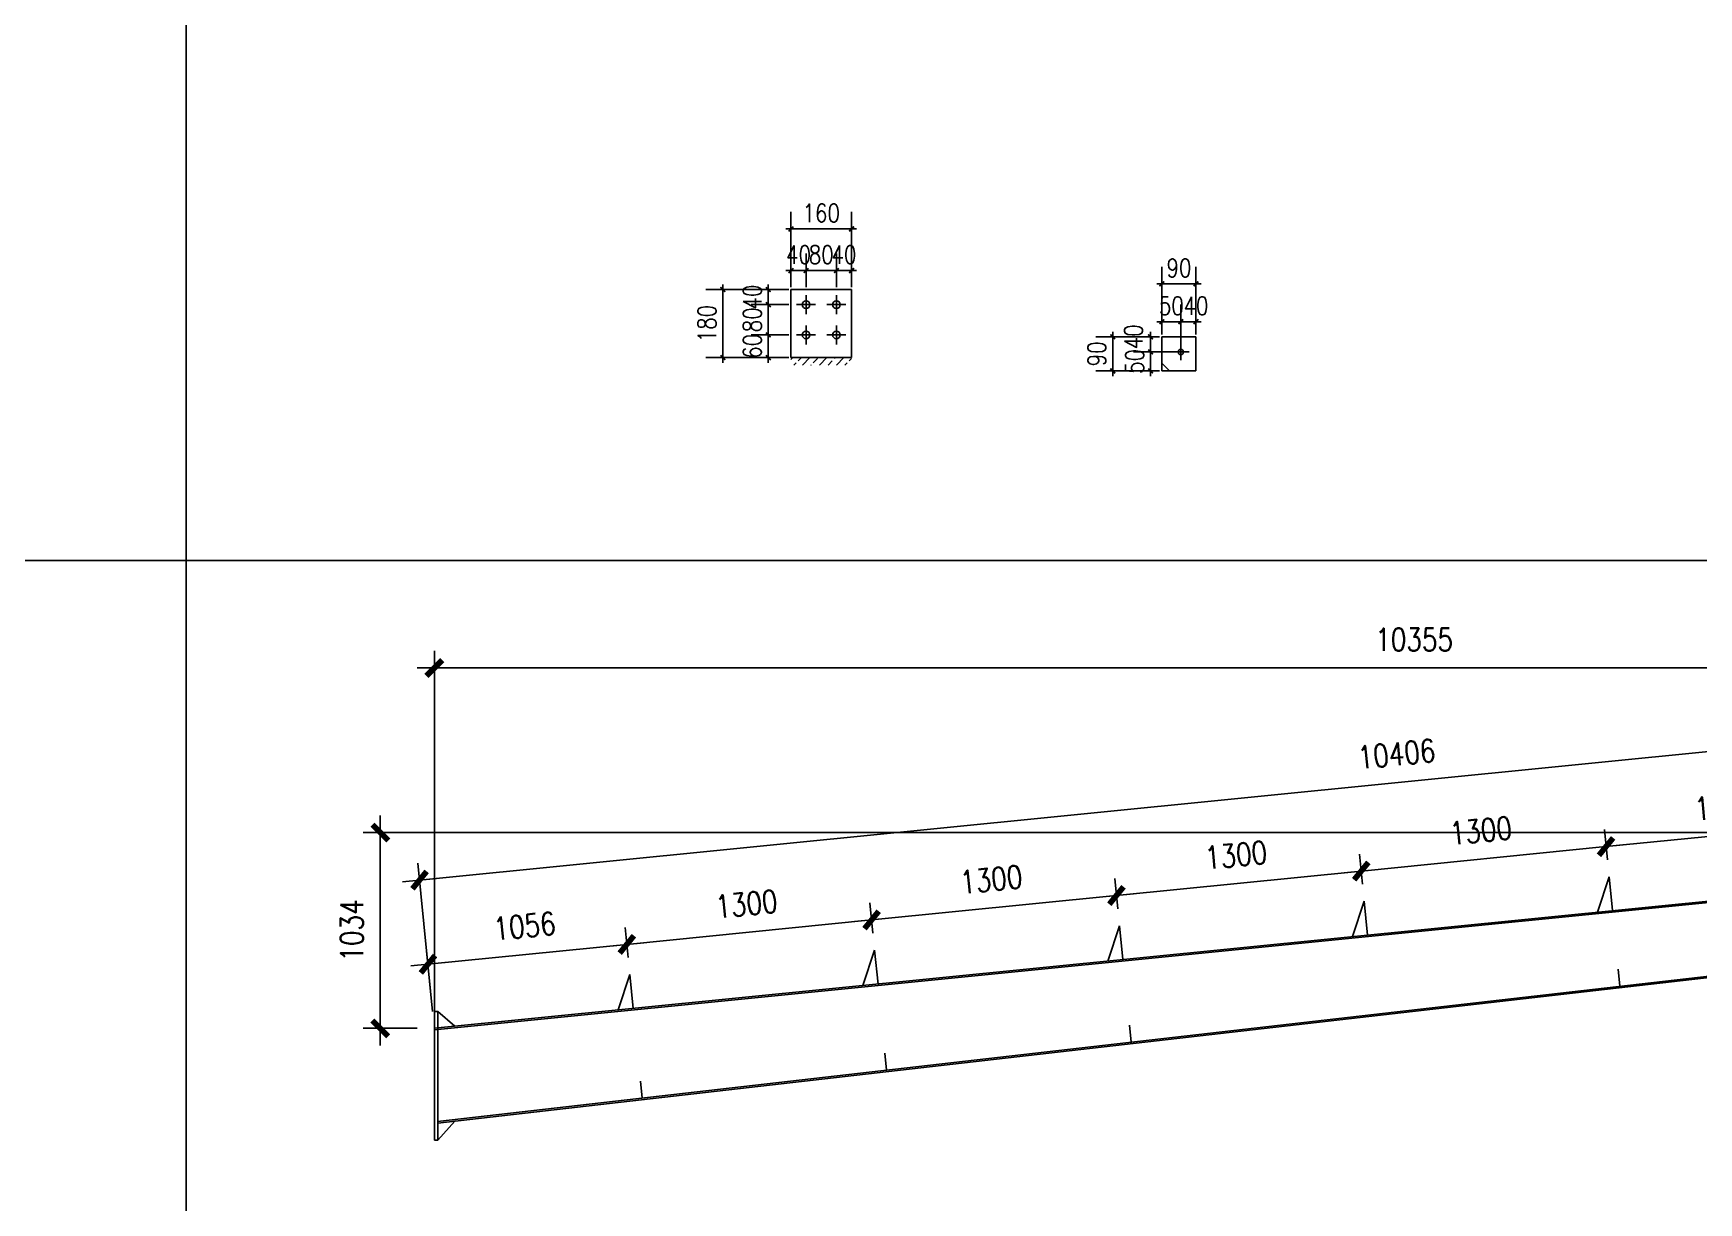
# Model space of a CAD drawing. Header units: millimetres. Extents: x 2287919 to 2522484, y -1845182 to -1736911.
# Drawn here: x 2450396 to 2459196, y -1828906 to -1822726 of the extents above; entities that cross this region are included whole.
import ezdxf

# ---------------------------------------------------------------- set-up
doc = ezdxf.new("R2010")
doc.units = ezdxf.units.MM
doc.header["$LTSCALE"] = 1000
doc.header["$PDMODE"] = 34
doc.styles.add('DIM_FONT', font='simplex.shx', dxfattribs={"width": 0.8, "bigfont": 'hztxt.shx'})
doc.dimstyles.new('WGH(1)', dxfattribs={"dimscale": 1.2, "dimtxt": 100, "dimasz": 0.5, "dimexe": 75, "dimexo": 75, "dimgap": 75, "dimtad": 1, "dimdec": 0, "dimzin": 0, "dimdsep": 46, "dimtxsty": 'DIM_FONT', "dimblk1": '_DIMX', "dimblk2": '_DIMX', "dimsah": 1, "dimcen": 0.09, "dimclrd": 3, "dimclre": 3, "dimclrt": 7, "dimadec": 0, "dimazin": 0, "dimtfac": 1, "dimtdec": 0, "dimtix": 1, "dimtmove": 2, "dimatfit": 3, "dimldrblk": '_DIMX', "dimfxl": 1, "dimtolj": 1, "dimtzin": 0, "dimarcsym": 0})

# ---------------------------------------------------------------- blocks, each defined once
blk = doc.blocks.new('_DIMX')
blk.add_line((-150, 0), (150, 0))
at = {"const_width": 50}
blk.add_lwpolyline([(-70, -70), (70, 70)], dxfattribs=at)
blk = doc.blocks.new('*D1074')
at = {"color": 3, "lineweight": -2}
for p, q in [((2454388, -1824320), (2454190, -1824320)), ((2454280, -1824319.82), (2454280, -1824319.64)), ((2454280, -1824440), (2454280, -1824320)), ((2454388, -1824440), (2454190, -1824440)), ((2454280, -1824440.18), (2454280, -1824440.36))]:
    blk.add_line(p, q, dxfattribs=at)
at = {"layer": 'Defpoints', "color": 0}
for p in [(2454280, -1824320), (2454400, -1824320), (2454400, -1824440)]:
    blk.add_point(p, dxfattribs=at)
at = {"color": 3, "lineweight": -2, "xscale": 0.18, "yscale": 0.18, "zscale": 0.18}
for p, rotation in [((2454280, -1824320), 270), ((2454280, -1824440), 90)]:
    blk.add_blockref('_DIMX', p, dxfattribs=dict(at, rotation=rotation))
at = {"color": 7, "insert": (2454196, -1824380), "char_height": 96, "attachment_point": 5, "rotation": 90, "style": 'DIM_FONT'}
blk.add_mtext('\\A1;60', dxfattribs=at)
blk = doc.blocks.new('*D1035')
at = {"color": 3, "lineweight": -2}
for p, q in [((2454388, -1824160), (2454190, -1824160)), ((2454280, -1824159.82), (2454280, -1824159.64)), ((2454280, -1824320), (2454280, -1824160)), ((2454388, -1824320), (2454190, -1824320)), ((2454280, -1824320.18), (2454280, -1824320.36))]:
    blk.add_line(p, q, dxfattribs=at)
at = {"layer": 'Defpoints', "color": 0}
for p in [(2454280, -1824160), (2454400, -1824160), (2454400, -1824320)]:
    blk.add_point(p, dxfattribs=at)
at = {"color": 3, "lineweight": -2, "xscale": 0.18, "yscale": 0.18, "zscale": 0.18}
for p, rotation in [((2454280, -1824160), 270), ((2454280, -1824320), 90)]:
    blk.add_blockref('_DIMX', p, dxfattribs=dict(at, rotation=rotation))
at = {"color": 7, "insert": (2454196, -1824240), "char_height": 96, "attachment_point": 5, "rotation": 90, "style": 'DIM_FONT'}
blk.add_mtext('\\A1;80', dxfattribs=at)
blk = doc.blocks.new('*D1075')
at = {"color": 3, "lineweight": -2}
for p, q in [((2454388, -1824080), (2454190, -1824080)), ((2454280, -1824079.82), (2454280, -1824079.64)), ((2454280, -1824160), (2454280, -1824080)), ((2454388, -1824160), (2454190, -1824160)), ((2454280, -1824160.18), (2454280, -1824160.36))]:
    blk.add_line(p, q, dxfattribs=at)
at = {"layer": 'Defpoints', "color": 0}
for p in [(2454280, -1824080), (2454400, -1824080), (2454400, -1824160)]:
    blk.add_point(p, dxfattribs=at)
at = {"color": 3, "lineweight": -2, "xscale": 0.18, "yscale": 0.18, "zscale": 0.18}
for p, rotation in [((2454280, -1824080), 270), ((2454280, -1824160), 90)]:
    blk.add_blockref('_DIMX', p, dxfattribs=dict(at, rotation=rotation))
at = {"color": 7, "insert": (2454196, -1824120), "char_height": 96, "attachment_point": 5, "rotation": 90, "style": 'DIM_FONT'}
blk.add_mtext('\\A1;40', dxfattribs=at)
blk = doc.blocks.new('*D1036')
at = {"color": 3, "lineweight": -2}
for p, q in [((2454400, -1824068), (2454400, -1823890)), ((2454480, -1824068), (2454480, -1823890)), ((2454399.82, -1823980), (2454399.64, -1823980)), ((2454400, -1823980), (2454480, -1823980)), ((2454480.18, -1823980), (2454480.36, -1823980))]:
    blk.add_line(p, q, dxfattribs=at)
at = {"layer": 'Defpoints', "color": 0}
for p in [(2454480, -1823980), (2454400, -1824080), (2454480, -1824080)]:
    blk.add_point(p, dxfattribs=at)
at = {"color": 3, "lineweight": -2, "xscale": 0.18, "yscale": 0.18, "zscale": 0.18}
blk.add_blockref('_DIMX', (2454400, -1823980), dxfattribs=at)
at = {"color": 3, "lineweight": -2, "xscale": 0.18, "yscale": 0.18, "zscale": 0.18, "rotation": 180}
blk.add_blockref('_DIMX', (2454480, -1823980), dxfattribs=at)
at = {"color": 7, "insert": (2454440, -1823896), "char_height": 96, "attachment_point": 5, "style": 'DIM_FONT'}
blk.add_mtext('\\A1;40', dxfattribs=at)
blk = doc.blocks.new('*D1037')
at = {"color": 3, "lineweight": -2}
for p, q in [((2454480, -1824068), (2454480, -1823890)), ((2454640, -1824068), (2454640, -1823890)), ((2454479.82, -1823980), (2454479.64, -1823980)), ((2454480, -1823980), (2454640, -1823980)), ((2454640.18, -1823980), (2454640.36, -1823980))]:
    blk.add_line(p, q, dxfattribs=at)
at = {"layer": 'Defpoints', "color": 0}
for p in [(2454640, -1823980), (2454480, -1824080), (2454640, -1824080)]:
    blk.add_point(p, dxfattribs=at)
at = {"color": 3, "lineweight": -2, "xscale": 0.18, "yscale": 0.18, "zscale": 0.18}
blk.add_blockref('_DIMX', (2454480, -1823980), dxfattribs=at)
at = {"color": 3, "lineweight": -2, "xscale": 0.18, "yscale": 0.18, "zscale": 0.18, "rotation": 180}
blk.add_blockref('_DIMX', (2454640, -1823980), dxfattribs=at)
at = {"color": 7, "insert": (2454560, -1823896), "char_height": 96, "attachment_point": 5, "style": 'DIM_FONT'}
blk.add_mtext('\\A1;80', dxfattribs=at)
blk = doc.blocks.new('*D1076')
at = {"color": 3, "lineweight": -2}
for p, q in [((2454640, -1824068), (2454640, -1823890)), ((2454720, -1824068), (2454720, -1823890)), ((2454639.82, -1823980), (2454639.64, -1823980)), ((2454640, -1823980), (2454720, -1823980)), ((2454720.18, -1823980), (2454720.36, -1823980))]:
    blk.add_line(p, q, dxfattribs=at)
at = {"layer": 'Defpoints', "color": 0}
for p in [(2454720, -1823980), (2454640, -1824080), (2454720, -1824080)]:
    blk.add_point(p, dxfattribs=at)
at = {"color": 3, "lineweight": -2, "xscale": 0.18, "yscale": 0.18, "zscale": 0.18}
blk.add_blockref('_DIMX', (2454640, -1823980), dxfattribs=at)
at = {"color": 3, "lineweight": -2, "xscale": 0.18, "yscale": 0.18, "zscale": 0.18, "rotation": 180}
blk.add_blockref('_DIMX', (2454720, -1823980), dxfattribs=at)
at = {"color": 7, "insert": (2454680, -1823896), "char_height": 96, "attachment_point": 5, "style": 'DIM_FONT'}
blk.add_mtext('\\A1;40', dxfattribs=at)
blk = doc.blocks.new('*D1077')
at = {"color": 3, "lineweight": -2}
for p, q in [((2454388, -1824080), (2453950, -1824080)), ((2454040, -1824080.18), (2454040, -1824439.82)), ((2454388, -1824440), (2453950, -1824440))]:
    blk.add_line(p, q, dxfattribs=at)
at = {"layer": 'Defpoints', "color": 0}
for p in [(2454400, -1824080), (2454040, -1824440), (2454400, -1824440)]:
    blk.add_point(p, dxfattribs=at)
at = {"color": 3, "lineweight": -2, "xscale": 0.18, "yscale": 0.18, "zscale": 0.18}
for p, rotation in [((2454040, -1824080), 90), ((2454040, -1824440), 270)]:
    blk.add_blockref('_DIMX', p, dxfattribs=dict(at, rotation=rotation))
at = {"color": 7, "insert": (2453956, -1824260), "char_height": 96, "attachment_point": 5, "rotation": 90, "style": 'DIM_FONT'}
blk.add_mtext('\\A1;180', dxfattribs=at)
blk = doc.blocks.new('*D1078')
at = {"color": 3, "lineweight": -2}
for p, q in [((2454400, -1824068), (2454400, -1823670)), ((2454720, -1824068), (2454720, -1823670)), ((2454719.82, -1823760), (2454400.18, -1823760))]:
    blk.add_line(p, q, dxfattribs=at)
at = {"layer": 'Defpoints', "color": 0}
for p in [(2454400, -1823760), (2454400, -1824080), (2454720, -1824080)]:
    blk.add_point(p, dxfattribs=at)
at = {"color": 3, "lineweight": -2, "xscale": 0.18, "yscale": 0.18, "zscale": 0.18, "rotation": 180}
blk.add_blockref('_DIMX', (2454400, -1823760), dxfattribs=at)
at = {"color": 3, "lineweight": -2, "xscale": 0.18, "yscale": 0.18, "zscale": 0.18}
blk.add_blockref('_DIMX', (2454720, -1823760), dxfattribs=at)
at = {"color": 7, "insert": (2454560, -1823676), "char_height": 96, "attachment_point": 5, "style": 'DIM_FONT'}
blk.add_mtext('\\A1;160', dxfattribs=at)
blk = doc.blocks.new('*D1079')
at = {"color": 3, "lineweight": -2}
for p, q in [((2456434, -1824410), (2456210, -1824410)), ((2456300, -1824409.82), (2456300, -1824409.64)), ((2456300, -1824510), (2456300, -1824410)), ((2456348, -1824510), (2456210, -1824510)), ((2456300, -1824510.18), (2456300, -1824510.36))]:
    blk.add_line(p, q, dxfattribs=at)
at = {"layer": 'Defpoints', "color": 0}
for p in [(2456300, -1824410), (2456446, -1824410), (2456360, -1824510)]:
    blk.add_point(p, dxfattribs=at)
at = {"color": 3, "lineweight": -2, "xscale": 0.18, "yscale": 0.18, "zscale": 0.18}
for p, rotation in [((2456300, -1824410), 270), ((2456300, -1824510), 90)]:
    blk.add_blockref('_DIMX', p, dxfattribs=dict(at, rotation=rotation))
at = {"color": 7, "insert": (2456216, -1824460), "char_height": 96, "attachment_point": 5, "rotation": 90, "style": 'DIM_FONT'}
blk.add_mtext('\\A1;50', dxfattribs=at)
blk = doc.blocks.new('*D1080')
at = {"color": 3, "lineweight": -2}
for p, q in [((2456348, -1824330), (2456210, -1824330)), ((2456300, -1824409.82), (2456300, -1824330.18)), ((2456434, -1824410), (2456210, -1824410))]:
    blk.add_line(p, q, dxfattribs=at)
at = {"layer": 'Defpoints', "color": 0}
for p in [(2456300, -1824330), (2456360, -1824330), (2456446, -1824410)]:
    blk.add_point(p, dxfattribs=at)
at = {"color": 3, "lineweight": -2, "xscale": 0.18, "yscale": 0.18, "zscale": 0.18}
for p, rotation in [((2456300, -1824330), 90), ((2456300, -1824410), 270)]:
    blk.add_blockref('_DIMX', p, dxfattribs=dict(at, rotation=rotation))
at = {"color": 7, "insert": (2456210, -1824330), "char_height": 96, "attachment_point": 5, "rotation": 90, "style": 'DIM_FONT'}
blk.add_mtext('\\A1;40', dxfattribs=at)
blk = doc.blocks.new('*D1081')
at = {"color": 3, "lineweight": -2}
for p, q in [((2456360, -1824318), (2456360, -1824160)), ((2456460, -1824384), (2456460, -1824160)), ((2456359.82, -1824250), (2456359.64, -1824250)), ((2456360, -1824250), (2456460, -1824250)), ((2456460.18, -1824250), (2456460.36, -1824250))]:
    blk.add_line(p, q, dxfattribs=at)
at = {"layer": 'Defpoints', "color": 0}
for p in [(2456460, -1824250), (2456360, -1824330), (2456460, -1824396)]:
    blk.add_point(p, dxfattribs=at)
at = {"color": 3, "lineweight": -2, "xscale": 0.18, "yscale": 0.18, "zscale": 0.18}
blk.add_blockref('_DIMX', (2456360, -1824250), dxfattribs=at)
at = {"color": 3, "lineweight": -2, "xscale": 0.18, "yscale": 0.18, "zscale": 0.18, "rotation": 180}
blk.add_blockref('_DIMX', (2456460, -1824250), dxfattribs=at)
at = {"color": 7, "insert": (2456410, -1824166), "char_height": 96, "attachment_point": 5, "style": 'DIM_FONT'}
blk.add_mtext('\\A1;50', dxfattribs=at)
blk = doc.blocks.new('*D1082')
at = {"color": 3, "lineweight": -2}
for p, q in [((2456460, -1824384), (2456460, -1824160)), ((2456540, -1824318), (2456540, -1824160)), ((2456460.18, -1824250), (2456539.82, -1824250))]:
    blk.add_line(p, q, dxfattribs=at)
at = {"layer": 'Defpoints', "color": 0}
for p in [(2456540, -1824250), (2456540, -1824330), (2456460, -1824396)]:
    blk.add_point(p, dxfattribs=at)
at = {"color": 3, "lineweight": -2, "xscale": 0.18, "yscale": 0.18, "zscale": 0.18, "rotation": 180}
blk.add_blockref('_DIMX', (2456460, -1824250), dxfattribs=at)
at = {"color": 3, "lineweight": -2, "xscale": 0.18, "yscale": 0.18, "zscale": 0.18}
blk.add_blockref('_DIMX', (2456540, -1824250), dxfattribs=at)
at = {"color": 7, "insert": (2456540, -1824166), "char_height": 96, "attachment_point": 5, "style": 'DIM_FONT'}
blk.add_mtext('\\A1;40', dxfattribs=at)
blk = doc.blocks.new('*D1083')
at = {"color": 3, "lineweight": -2}
for p, q in [((2456360, -1824318), (2456360, -1823960)), ((2456540, -1824318), (2456540, -1823960)), ((2456359.82, -1824050), (2456359.64, -1824050)), ((2456360, -1824050), (2456540, -1824050)), ((2456540.18, -1824050), (2456540.36, -1824050))]:
    blk.add_line(p, q, dxfattribs=at)
at = {"layer": 'Defpoints', "color": 0}
for p in [(2456540, -1824050), (2456360, -1824330), (2456540, -1824330)]:
    blk.add_point(p, dxfattribs=at)
at = {"color": 3, "lineweight": -2, "xscale": 0.18, "yscale": 0.18, "zscale": 0.18}
blk.add_blockref('_DIMX', (2456360, -1824050), dxfattribs=at)
at = {"color": 3, "lineweight": -2, "xscale": 0.18, "yscale": 0.18, "zscale": 0.18, "rotation": 180}
blk.add_blockref('_DIMX', (2456540, -1824050), dxfattribs=at)
at = {"color": 7, "insert": (2456450, -1823966), "char_height": 96, "attachment_point": 5, "style": 'DIM_FONT'}
blk.add_mtext('\\A1;90', dxfattribs=at)
blk = doc.blocks.new('*D1084')
at = {"color": 3, "lineweight": -2}
for p, q in [((2456348, -1824330), (2456010, -1824330)), ((2456100, -1824329.82), (2456100, -1824329.64)), ((2456100, -1824510), (2456100, -1824330)), ((2456348, -1824510), (2456010, -1824510)), ((2456100, -1824510.18), (2456100, -1824510.36))]:
    blk.add_line(p, q, dxfattribs=at)
at = {"layer": 'Defpoints', "color": 0}
for p in [(2456100, -1824330), (2456360, -1824330), (2456360, -1824510)]:
    blk.add_point(p, dxfattribs=at)
at = {"color": 3, "lineweight": -2, "xscale": 0.18, "yscale": 0.18, "zscale": 0.18}
for p, rotation in [((2456100, -1824330), 270), ((2456100, -1824510), 90)]:
    blk.add_blockref('_DIMX', p, dxfattribs=dict(at, rotation=rotation))
at = {"color": 7, "insert": (2456016, -1824420), "char_height": 96, "attachment_point": 5, "rotation": 90, "style": 'DIM_FONT'}
blk.add_mtext('\\A1;90', dxfattribs=at)
blk = doc.blocks.new('*D1531')
at = {"color": 3, "lineweight": -2}
for p, q in [((2460007.3, -1826964.6), (2459991.3, -1826805.1)), ((2458713.7, -1827093.8), (2458697.8, -1826934.3)), ((2459999.7, -1826894.7), (2458707.3, -1827023.8))]:
    blk.add_line(p, q, dxfattribs=at)
at = {"layer": 'Defpoints', "color": 0}
for p in [(2458706.7, -1827023.9), (2460016.2, -1827054.1), (2458722.7, -1827183.3)]:
    blk.add_point(p, dxfattribs=at)
at = {"color": 3, "lineweight": -2, "xscale": 0.6, "yscale": 0.6, "zscale": 0.6}
for p, rotation in [((2460000.3, -1826894.7), 5.703750052716288), ((2458706.7, -1827023.9), 185.7037500527163)]:
    blk.add_blockref('_DIMX', p, dxfattribs=dict(at, rotation=rotation))
at = {"color": 7, "insert": (2459338.6, -1826810), "char_height": 120, "attachment_point": 5, "rotation": 5.70375, "style": 'DIM_FONT'}
blk.add_mtext('\\A1;1300', dxfattribs=at)
blk = doc.blocks.new('*D1532')
at = {"color": 3, "lineweight": -2}
for p, q in [((2458713.7, -1827093.8), (2458697.8, -1826934.3)), ((2458706.1, -1827023.9), (2457413.8, -1827153)), ((2457420.1, -1827223), (2457404.2, -1827063.5))]:
    blk.add_line(p, q, dxfattribs=at)
at = {"layer": 'Defpoints', "color": 0}
for p in [(2457413.2, -1827153.1), (2458722.7, -1827183.3), (2457429.1, -1827312.5)]:
    blk.add_point(p, dxfattribs=at)
at = {"color": 3, "lineweight": -2, "xscale": 0.6, "yscale": 0.6, "zscale": 0.6}
for p, rotation in [((2458706.7, -1827023.9), 5.703750052716288), ((2457413.2, -1827153.1), 185.7037500527163)]:
    blk.add_blockref('_DIMX', p, dxfattribs=dict(at, rotation=rotation))
at = {"color": 7, "insert": (2458045, -1826939.2), "char_height": 120, "attachment_point": 5, "rotation": 5.70375, "style": 'DIM_FONT'}
blk.add_mtext('\\A1;1300', dxfattribs=at)
blk = doc.blocks.new('*D1533')
at = {"color": 3, "lineweight": -2}
for p, q in [((2457420.1, -1827223), (2457404.2, -1827063.5)), ((2456126.6, -1827352.2), (2456110.7, -1827192.7)), ((2457412.6, -1827153.1), (2456120.2, -1827282.2))]:
    blk.add_line(p, q, dxfattribs=at)
at = {"layer": 'Defpoints', "color": 0}
for p in [(2456119.6, -1827282.3), (2457429.1, -1827312.5), (2456135.5, -1827441.7)]:
    blk.add_point(p, dxfattribs=at)
at = {"color": 3, "lineweight": -2, "xscale": 0.6, "yscale": 0.6, "zscale": 0.6}
for p, rotation in [((2457413.2, -1827153.1), 5.703750052716288), ((2456119.6, -1827282.3), 185.7037500527163)]:
    blk.add_blockref('_DIMX', p, dxfattribs=dict(at, rotation=rotation))
at = {"color": 7, "insert": (2456751.5, -1827068.4), "char_height": 120, "attachment_point": 5, "rotation": 5.70375, "style": 'DIM_FONT'}
blk.add_mtext('\\A1;1300', dxfattribs=at)
blk = doc.blocks.new('*D1534')
at = {"color": 3, "lineweight": -2}
for p, q in [((2456126.6, -1827352.2), (2456110.7, -1827192.7)), ((2456119, -1827282.3), (2454826.6, -1827411.4)), ((2454833, -1827481.4), (2454817.1, -1827321.9))]:
    blk.add_line(p, q, dxfattribs=at)
at = {"layer": 'Defpoints', "color": 0}
for p in [(2454826, -1827411.5), (2456135.5, -1827441.7), (2454842, -1827570.9)]:
    blk.add_point(p, dxfattribs=at)
at = {"color": 3, "lineweight": -2, "xscale": 0.6, "yscale": 0.6, "zscale": 0.6}
for p, rotation in [((2456119.6, -1827282.3), 5.703750052716288), ((2454826, -1827411.5), 185.7037500527163)]:
    blk.add_blockref('_DIMX', p, dxfattribs=dict(at, rotation=rotation))
at = {"color": 7, "insert": (2455457.9, -1827197.6), "char_height": 120, "attachment_point": 5, "rotation": 5.70375, "style": 'DIM_FONT'}
blk.add_mtext('\\A1;1300', dxfattribs=at)
blk = doc.blocks.new('*D1535')
at = {"color": 3, "lineweight": -2}
for p, q in [((2454833, -1827481.4), (2454817.1, -1827321.9)), ((2453539.5, -1827610.6), (2453523.5, -1827451.1)), ((2454825.4, -1827411.5), (2453533.1, -1827540.6))]:
    blk.add_line(p, q, dxfattribs=at)
at = {"layer": 'Defpoints', "color": 0}
for p in [(2453532.5, -1827540.7), (2454842, -1827570.9), (2453548.4, -1827700.1)]:
    blk.add_point(p, dxfattribs=at)
at = {"color": 3, "lineweight": -2, "xscale": 0.6, "yscale": 0.6, "zscale": 0.6}
for p, rotation in [((2454826, -1827411.5), 5.703750052716288), ((2453532.5, -1827540.7), 185.7037500527163)]:
    blk.add_blockref('_DIMX', p, dxfattribs=dict(at, rotation=rotation))
at = {"color": 7, "insert": (2454164.3, -1827326.8), "char_height": 120, "attachment_point": 5, "rotation": 5.70375, "style": 'DIM_FONT'}
blk.add_mtext('\\A1;1300', dxfattribs=at)
blk = doc.blocks.new('*D1536')
at = {"color": 3, "lineweight": -2}
for p, q in [((2453539.5, -1827610.6), (2453523.5, -1827451.1)), ((2452506.6, -1827894.6), (2452472.7, -1827556.1)), ((2453531.9, -1827540.7), (2452482.3, -1827645.6))]:
    blk.add_line(p, q, dxfattribs=at)
at = {"layer": 'Defpoints', "color": 0}
for p in [(2452481.7, -1827645.6), (2453548.4, -1827700.1), (2452515.5, -1827984.2)]:
    blk.add_point(p, dxfattribs=at)
at = {"color": 3, "lineweight": -2, "xscale": 0.6, "yscale": 0.6, "zscale": 0.6}
for p, rotation in [((2453532.5, -1827540.7), 5.703750052716288), ((2452481.7, -1827645.6), 185.7037500527163)]:
    blk.add_blockref('_DIMX', p, dxfattribs=dict(at, rotation=rotation))
at = {"color": 7, "insert": (2452992.2, -1827443.9), "char_height": 120, "attachment_point": 5, "rotation": 5.70375, "style": 'DIM_FONT'}
blk.add_mtext('\\A1;1056', dxfattribs=at)
blk = doc.blocks.new('*D1508')
at = {"color": 3, "lineweight": -2}
for p, q in [((2452515.5, -1827894.200965), (2452515.5, -1825990)), ((2462870, -1826860), (2462870, -1825990)), ((2452516.1, -1826080), (2462869.4, -1826080))]:
    blk.add_line(p, q, dxfattribs=at)
at = {"layer": 'Defpoints', "color": 0}
for p in [(2462870, -1826080), (2462870, -1826950), (2452515.5, -1827984.200965)]:
    blk.add_point(p, dxfattribs=at)
at = {"color": 3, "lineweight": -2, "xscale": 0.6, "yscale": 0.6, "zscale": 0.6, "rotation": 180}
blk.add_blockref('_DIMX', (2452515.5, -1826080), dxfattribs=at)
at = {"color": 3, "lineweight": -2, "xscale": 0.6, "yscale": 0.6, "zscale": 0.6}
blk.add_blockref('_DIMX', (2462870, -1826080), dxfattribs=at)
at = {"color": 7, "insert": (2457692.75, -1825930), "char_height": 120, "attachment_point": 5, "style": 'DIM_FONT'}
blk.add_mtext('\\A1;10355', dxfattribs=at)
blk = doc.blocks.new('*D1509')
at = {"color": 3, "lineweight": -2}
for p, q in [((2462780, -1826950), (2452140, -1826950)), ((2452230, -1827983.6), (2452230, -1826950.6)), ((2452425.5, -1827984.2), (2452140, -1827984.2))]:
    blk.add_line(p, q, dxfattribs=at)
at = {"layer": 'Defpoints', "color": 0}
for p in [(2452230, -1826950), (2462870, -1826950), (2452515.5, -1827984.2)]:
    blk.add_point(p, dxfattribs=at)
at = {"color": 3, "lineweight": -2, "xscale": 0.6, "yscale": 0.6, "zscale": 0.6}
for p, rotation in [((2452230, -1826950), 90), ((2452230, -1827984.2), 270)]:
    blk.add_blockref('_DIMX', p, dxfattribs=dict(at, rotation=rotation))
at = {"color": 7, "insert": (2452080, -1827467.1), "char_height": 120, "attachment_point": 5, "rotation": 90, "style": 'DIM_FONT'}
blk.add_mtext('\\A1;1034', dxfattribs=at)
blk = doc.blocks.new('*D1537')
at = {"color": 3, "lineweight": -2}
for p, q in [((2462861.1, -1826860.4), (2462782.8, -1826077.1)), ((2452437.9, -1827200.8), (2462791.2, -1826166.7)), ((2452506.6, -1827894.6), (2452428.3, -1827111.3))]:
    blk.add_line(p, q, dxfattribs=at)
at = {"layer": 'Defpoints', "color": 0}
for p in [(2462791.8, -1826166.7), (2462870, -1826950), (2452515.5, -1827984.2)]:
    blk.add_point(p, dxfattribs=at)
at = {"color": 3, "lineweight": -2, "xscale": 0.6, "yscale": 0.6, "zscale": 0.6}
for p, rotation in [((2462791.8, -1826166.7), 5.703750052839264), ((2452437.3, -1827200.9), 185.7037500528392)]:
    blk.add_blockref('_DIMX', p, dxfattribs=dict(at, rotation=rotation))
at = {"color": 7, "insert": (2457599.6, -1826534.5), "char_height": 120, "attachment_point": 5, "rotation": 5.70375, "style": 'DIM_FONT'}
blk.add_mtext('\\A1;10406', dxfattribs=at)

msp = doc.modelspace()

# ---------------------------------------------------------------- hatches: boundary and pattern name
h = msp.add_hatch()
h.set_pattern_fill('ANSI33', color=256, scale=20, style=0)
h.set_pattern_definition([(45, (0, -12600), (-44.9012806, 44.9012806), []), (45, (44.9, -12600), (-44.9012806, 44.9012806), [31.75, -15.875])])
h.paths.add_polyline_path([(2454720, -1824440), (2454400, -1824440), (2454400, -1824480), (2454720, -1824480)])

# ---------------------------------------------------------------- linework, layer by layer
for p, q in [((2454400, -1824080), (2454720, -1824080)), ((2454400, -1824440), (2454400, -1824080)), ((2454480, -1824110), (2454480, -1824210)), ((2454640, -1824110), (2454640, -1824210)), ((2454720, -1824080), (2454720, -1824440)), ((2454430, -1824160), (2454530, -1824160)), ((2454590, -1824160), (2454690, -1824160)), ((2454480, -1824270), (2454480, -1824370)), ((2454640, -1824270), (2454640, -1824370)), ((2454430, -1824320), (2454530, -1824320)), ((2454590, -1824320), (2454690, -1824320)), ((2456360, -1824330), (2456360, -1824510)), ((2456540, -1824330), (2456360, -1824330)), ((2456460, -1824396), (2456460, -1824366)), ((2456540, -1824510), (2456540, -1824330)), ((2454720, -1824440), (2454400, -1824440)), ((2456360, -1824470), (2456400, -1824510)), ((2456446, -1824410), (2456416, -1824410)), ((2456504, -1824410), (2456446, -1824410)), ((2456460, -1824424), (2456460, -1824396)), ((2456460, -1824424), (2456460, -1824454)), ((2456360, -1824510), (2456540, -1824510)), ((2462870, -1826950), (2452515.5, -1827984.2)), ((2462870.8, -1826958), (2452515.5, -1827992.2)), ((2458722.7, -1827183.3), (2458660.9, -1827370.4)), ((2458722.7, -1827183.3), (2458740.5, -1827362.4)), ((2452532.6, -1828476.9), (2462852, -1827295.5)), ((2452533.5, -1828484.9), (2462870, -1827301.5)), ((2457429.1, -1827312.5), (2457367.4, -1827499.6)), ((2457429.1, -1827312.5), (2457447, -1827491.6)), ((2456135.5, -1827441.7), (2456073.8, -1827628.8)), ((2456135.5, -1827441.7), (2456153.4, -1827620.8)), ((2454842, -1827570.9), (2454780.3, -1827758)), ((2454842, -1827570.9), (2454859.9, -1827750)), ((2453548.4, -1827700.1), (2453486.7, -1827887.2)), ((2453548.4, -1827700.1), (2453566.3, -1827879.2)), ((2458771.5, -1827672.1), (2458780.4, -1827761.6)), ((2452533.5, -1827895), (2452623.5, -1827973.4)), ((2456188.1, -1827967.8), (2456197, -1828057.4)), ((2454896.4, -1828115.7), (2454905.3, -1828205.3)), ((2453604.7, -1828263.6), (2453613.6, -1828353.2)), ((2452533.5, -1828575), (2452623.5, -1828474.6))]:
    msp.add_line(p, q)
at = {"color": 2}
for p, q in [((2452515.5, -1827995), (2452515.5, -1827895)), ((2452515.5, -1827995), (2452515.5, -1827895)), ((2452515.5, -1827895), (2452533.5, -1827895)), ((2452533.5, -1827895), (2452533.5, -1828575)), ((2452515.5, -1827995), (2452515.5, -1828575)), ((2452533.5, -1828575), (2452515.5, -1828575))]:
    msp.add_line(p, q, dxfattribs=at)
for points in [[(2433383.9, -1812912), (2451203.9, -1812912), (2451203.9, -1825512), (2433383.9, -1825512)], [(2451203.9, -1812912), (2469023.9, -1812912), (2469023.9, -1825512), (2451203.9, -1825512)], [(2433383.9, -1825512), (2451203.9, -1825512), (2451203.9, -1838112), (2433383.9, -1838112)], [(2451203.9, -1825512), (2469023.9, -1825512), (2469023.9, -1838112), (2451203.9, -1838112)]]:
    msp.add_lwpolyline(points, close=True)
for centre, radius in [((2454480, -1824160), 20), ((2454640, -1824160), 20), ((2454480, -1824320), 20), ((2454640, -1824320), 20), ((2456460, -1824410), 14)]:
    msp.add_circle(centre, radius)

# ---------------------------------------------------------------- dimensions: what is measured, and where the dimension line sits
at = {"color": 1}
for p1, p2, distance, picture, middle in [((2454720, -1824080), (2454400, -1824080), -320, '*D1078', (2454560, -1823676)), ((2456360, -1824330), (2456540, -1824330), 280, '*D1083', (2456450, -1823966)), ((2454400, -1824080), (2454400, -1824440), -360, '*D1077', (2453956, -1824260)), ((2456360, -1824510), (2456360, -1824330), 260, '*D1084', (2456016, -1824420))]:
    dim = msp.add_aligned_dim(p1=p1, p2=p2, distance=distance, dimstyle='WGH(1)', override={"dimtxt": 80, "dimasz": 0.15, "dimexo": 10, "dimgap": 30, "dimlfac": 0.5}, dxfattribs=at)
    dim.commit()
    dim.dimension.update_dxf_attribs({"geometry": picture, "text_midpoint": middle})
for base, p1, p2, picture, middle in [((2454480, -1823980), (2454400, -1824080), (2454480, -1824080), '*D1036', (2454440, -1823896)), ((2454640, -1823980), (2454480, -1824080), (2454640, -1824080), '*D1037', (2454560, -1823896)), ((2454720, -1823980), (2454640, -1824080), (2454720, -1824080), '*D1076', (2454680, -1823896)), ((2456460, -1824250), (2456360, -1824330), (2456460, -1824396), '*D1081', (2456410, -1824166))]:
    dim = msp.add_linear_dim(base=base, p1=p1, p2=p2, dimstyle='WGH(1)', override={"dimtxt": 80, "dimasz": 0.15, "dimexo": 10, "dimgap": 30, "dimlfac": 0.5}, dxfattribs=at)
    dim.commit()
    dim.dimension.update_dxf_attribs({"geometry": picture, "text_midpoint": middle})
for base, p1, p2, picture, middle in [((2454280, -1824080), (2454400, -1824160), (2454400, -1824080), '*D1075', (2454196, -1824120)), ((2454280, -1824160), (2454400, -1824320), (2454400, -1824160), '*D1035', (2454196, -1824240)), ((2454280, -1824320), (2454400, -1824440), (2454400, -1824320), '*D1074', (2454196, -1824380)), ((2456300, -1824410), (2456360, -1824510), (2456446, -1824410), '*D1079', (2456216, -1824460))]:
    dim = msp.add_linear_dim(base=base, p1=p1, p2=p2, angle=90, dimstyle='WGH(1)', override={"dimtxt": 80, "dimasz": 0.15, "dimexo": 10, "dimgap": 30, "dimlfac": 0.5}, dxfattribs=at)
    dim.commit()
    dim.dimension.update_dxf_attribs({"geometry": picture, "text_midpoint": middle})
dim = msp.add_linear_dim(base=(2456540, -1824250), p1=(2456460, -1824396), p2=(2456540, -1824330), dimstyle='WGH(1)', override={"dimtxt": 80, "dimasz": 0.15, "dimexo": 10, "dimgap": 30, "dimlfac": 0.5}, dxfattribs=at)
dim.commit()
dim.dimension.update_dxf_attribs({"geometry": '*D1082', "text_midpoint": (2456540, -1824166), "dimtype": 160})
dim = msp.add_linear_dim(base=(2456300, -1824330), p1=(2456446, -1824410), p2=(2456360, -1824330), angle=90, dimstyle='WGH(1)', override={"dimtxt": 80, "dimasz": 0.15, "dimexo": 10, "dimgap": 30, "dimlfac": 0.5}, dxfattribs=at)
dim.commit()
dim.dimension.update_dxf_attribs({"geometry": '*D1080', "text_midpoint": (2456210, -1824330), "dimtype": 160})
dim = msp.add_linear_dim(base=(2462870, -1826080), p1=(2452515.5, -1827984.200965), p2=(2462870, -1826950), dimstyle='WGH(1)')
dim.commit()
dim.dimension.update_dxf_attribs({"geometry": '*D1508', "text_midpoint": (2457692.75, -1825930)})
dim = msp.add_aligned_dim(p1=(2452515.5, -1827984.2), p2=(2462870, -1826950), distance=787.2, dimstyle='WGH(1)')
dim.commit()
dim.dimension.update_dxf_attribs({"geometry": '*D1537', "text_midpoint": (2457599.6, -1826534.5)})
for base, p1, p2, angle, picture, middle in [((2458706.7, -1827023.9), (2460016.2, -1827054.1), (2458722.7, -1827183.3), 5.70375, '*D1531', (2459338.6, -1826810)), ((2457413.2, -1827153.1), (2458722.7, -1827183.3), (2457429.1, -1827312.5), 5.70375, '*D1532', (2458045, -1826939.2)), ((2452230, -1826950), (2452515.5, -1827984.2), (2462870, -1826950), 90, '*D1509', (2452080, -1827467.1)), ((2456119.6, -1827282.3), (2457429.1, -1827312.5), (2456135.5, -1827441.7), 5.70375, '*D1533', (2456751.5, -1827068.4)), ((2454826, -1827411.5), (2456135.5, -1827441.7), (2454842, -1827570.9), 5.70375, '*D1534', (2455457.9, -1827197.6)), ((2453532.5, -1827540.7), (2454842, -1827570.9), (2453548.4, -1827700.1), 5.70375, '*D1535', (2454164.3, -1827326.8)), ((2452481.7, -1827645.6), (2453548.4, -1827700.1), (2452515.5, -1827984.2), 5.70375, '*D1536', (2452992.2, -1827443.9))]:
    dim = msp.add_linear_dim(base=base, p1=p1, p2=p2, angle=angle, dimstyle='WGH(1)')
    dim.commit()
    dim.dimension.update_dxf_attribs({"geometry": picture, "text_midpoint": middle})

doc.saveas('drawing.dxf')
